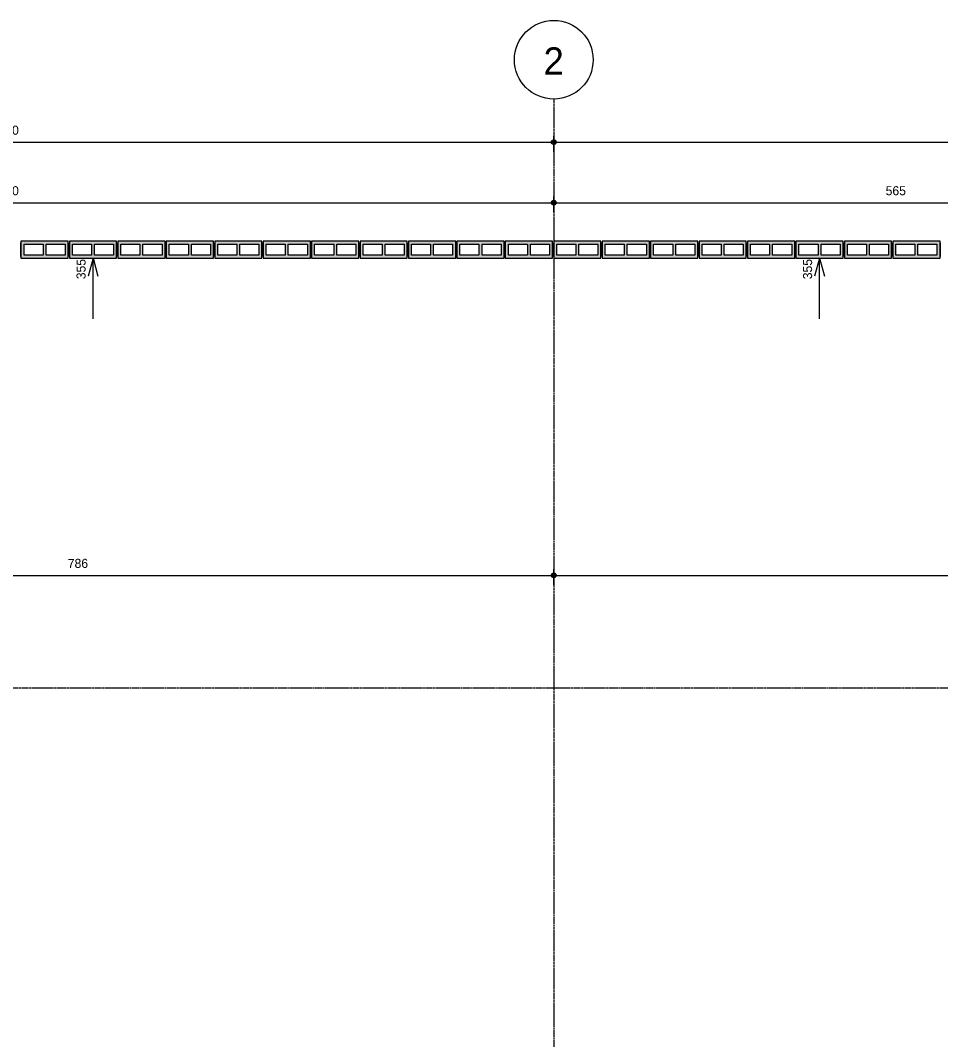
# Model space of a CAD drawing. Header units: centimetres. Extents: x 170 to 14001, y -2277 to 8860.
# Drawn here: x 12450 to 13210, y 145 to 987 of the extents above; entities that cross this region are included whole.
import ezdxf

# ---------------------------------------------------------------- set-up
doc = ezdxf.new("R2010")
doc.units = ezdxf.units.CM
doc.linetypes.add('Linha de eixo', pattern=[2.2225, 1.27, -0.3175, 0.3175, -0.3175])
doc.layers.add('A-ANNO-DIMS-1', color=1, linetype='Continuous', lineweight=9, true_color=0xff0000)
doc.layers.add('S-BEAM-3', color=9, linetype='Continuous', lineweight=9, true_color=0xc0c0c0)
for name, color, linetype, lineweight in [('A-ANNO-DIMS-50', 7, 'Continuous', 9), ('A-DETL-GENF', 7, 'Continuous', 9), ('S-BEAM', 7, 'Continuous', 9), ('S-BEAM-2', 7, 'Continuous', 13), ('S-GRID-1', 7, 'Linha de eixo', 9), ('S-GRID-IDEN', 7, 'Continuous', 9)]:
    doc.layers.add(name, color=color, linetype=linetype, lineweight=lineweight)
doc.styles.add('Bahnschrift_11', font='', dxfattribs={"height": 22.5})
doc.styles.add('Bahnschrift_12', font='', dxfattribs={"height": 7.5})
doc.styles.get('Bahnschrift_11').set_extended_font_data('Bahnschrift')
doc.styles.get('Bahnschrift_12').set_extended_font_data('Bahnschrift')
doc.dimstyles.new('COTA_ACUMULADA', dxfattribs={"dimscale": 30.48, "dimtxt": 8.33133, "dimasz": 0.049213, "dimexe": 0, "dimexo": 0.0625, "dimgap": 0.131234, "dimtad": 0, "dimjust": 2, "dimdec": 0, "dimzin": 0, "dimdsep": 46, "dimtxsty": 'Bahnschrift_12', "dimblk1": 'NONE', "dimblk2": 'OPEN30', "dimsah": 1, "dimcen": 0.09, "dimse1": 1, "dimsd1": 1, "dimazin": 0, "dimtfac": 1, "dimtdec": 4, "dimtix": 1, "dimtmove": 2, "dimatfit": 3, "dimfxl": 0, "dimfxlon": 1, "dimtvp": 1, "dimtolj": 1, "dimtzin": 0, "dimarcsym": 2})
doc.dimstyles.new('Linear_-_2_mm_Arial', dxfattribs={"dimscale": 30.48, "dimtxt": 8.33133, "dimasz": 0.393701, "dimexe": 0.164042, "dimexo": 0.328084, "dimgap": 0.131234, "dimtad": 1, "dimdec": 0, "dimzin": 0, "dimdsep": 46, "dimtxsty": 'Bahnschrift_12', "dimblk1": 'DOTSMALL', "dimblk2": 'DOTSMALL', "dimsah": 1, "dimcen": 0.09, "dimdle": 0.164042, "dimazin": 0, "dimtfac": 1, "dimtdec": 4, "dimtix": 1, "dimtmove": 0, "dimatfit": 3, "dimfxl": 1, "dimtvp": 1, "dimtolj": 1, "dimtzin": 0, "dimarcsym": 2})

# ---------------------------------------------------------------- blocks, each defined once
blk = doc.blocks.new('LEONE - BLOCO 14X39X19 - LEONE - BLOCO 14X39X19-V1-COBERTURA - MODULAÇÃO 1ª FIADA')
at = {"layer": 'S-BEAM-3'}
h = blk.add_hatch(color=256, dxfattribs=at)
h.paths.add_polyline_path([(-19.5, -7), (19.5, -7), (19.5, 7), (-19.5, 7), (-19.5, -4.5)])
h.paths.add_polyline_path([(1.25, -4.5), (1.25, 4.5), (17, 4.5), (17, -4.5)])
h.paths.add_polyline_path([(-1.25, -4.5), (-17, -4.5), (-17, 4.5), (-1.25, 4.5), (-1.25, -4.16)])
at = {"layer": 'A-DETL-GENF'}
for p, q in [((19.5, 7), (-19.5, 7)), ((-19.5, 7), (-19.5, 0)), ((-19.5, 0), (-19.5, -7)), ((-17, -4.5), (-17, 4.5)), ((-17, 4.5), (-1.25, 4.5)), ((-1.25, 4.5), (-1.25, -4.5)), ((1.25, -4.5), (1.25, 4.5)), ((1.25, 4.5), (17, 4.5)), ((17, 4.5), (17, -4.5)), ((19.5, 0), (19.5, 7)), ((19.5, -7), (19.5, 0)), ((-19.5, -7), (19.5, -7)), ((-1.25, -4.5), (-17, -4.5)), ((17, -4.5), (1.25, -4.5))]:
    blk.add_line(p, q, dxfattribs=at)
at = {"layer": 'S-BEAM-2'}
for p, q in [((-19.5, 7), (-19.5, -7)), ((19.5, 7), (-19.5, 7)), ((-19.5, 7), (-19.5, -7)), ((-19.5, -5.75), (-19.5, 5.75)), ((19.5, -7), (19.5, 7)), ((19.5, -7), (19.5, 7)), ((19.5, 5.75), (19.5, -5.75)), ((-19.5, -7), (19.5, -7))]:
    blk.add_line(p, q, dxfattribs=at)
at = {"layer": 'S-BEAM-3'}
for p, q in [((-17, 4.5), (-1.25, 4.5)), ((-17, -4.5), (-17, 4.5)), ((-1.25, 4.5), (-1.25, -4.5)), ((1.25, 4.5), (17, 4.5)), ((1.25, -4.5), (1.25, 4.5)), ((17, 4.5), (17, -4.5)), ((-1.25, -4.5), (-17, -4.5)), ((17, -4.5), (1.25, -4.5))]:
    blk.add_line(p, q, dxfattribs=at)
blk = doc.blocks.new('LEONE - BLOCO 14X39X19 - LEONE - BLOCO 14X39X19-554799-COBERTURA - MODULAÇÃO 1ª FIADA')
at = {"layer": 'S-BEAM-3'}
h = blk.add_hatch(color=256, dxfattribs=at)
h.paths.add_polyline_path([(-13.95, -7), (19.5, -7), (19.5, 7), (-19.5, 7), (-19.5, -7)])
h.paths.add_polyline_path([(-13.95, -4.5), (-17, -4.5), (-17, 4.5), (-1.25, 4.5), (-1.25, -4.5)])
h.paths.add_polyline_path([(1.25, -4.5), (1.25, 4.5), (17, 4.5), (17, -4.5)])
at = {"layer": 'A-DETL-GENF'}
for p, q in [((19.5, 7), (-19.5, 7)), ((-19.5, 7), (-19.5, 0)), ((-19.5, 0), (-19.5, -7)), ((-17, -4.5), (-17, 4.5)), ((-17, 4.5), (-1.25, 4.5)), ((-1.25, 4.5), (-1.25, -4.5)), ((1.25, -4.5), (1.25, 4.5)), ((1.25, 4.5), (17, 4.5)), ((17, 4.5), (17, -4.5)), ((19.5, 0), (19.5, 7)), ((19.5, -7), (19.5, 0)), ((-19.5, -7), (19.5, -7)), ((-1.25, -4.5), (-17, -4.5)), ((17, -4.5), (1.25, -4.5))]:
    blk.add_line(p, q, dxfattribs=at)
at = {"layer": 'S-BEAM-2'}
for p, q in [((-19.5, 7), (-19.5, -7)), ((19.5, 7), (-19.5, 7)), ((-19.5, 7), (-19.5, -7)), ((-19.5, -5.75), (-19.5, 5.75)), ((19.5, -7), (19.5, 7)), ((19.5, -7), (19.5, 7)), ((19.5, 5.75), (19.5, -5.75)), ((-19.5, -7), (19.5, -7))]:
    blk.add_line(p, q, dxfattribs=at)
at = {"layer": 'S-BEAM-3'}
for p, q in [((-17, 4.5), (-1.25, 4.5)), ((-17, -4.5), (-17, 4.5)), ((-1.25, 4.5), (-1.25, -4.5)), ((1.25, 4.5), (17, 4.5)), ((1.25, -4.5), (1.25, 4.5)), ((17, 4.5), (17, -4.5)), ((-1.25, -4.5), (-17, -4.5)), ((17, -4.5), (1.25, -4.5))]:
    blk.add_line(p, q, dxfattribs=at)
blk = doc.blocks.new('Eixo - M_Cabeça da grade - Círculo-45800-COBERTURA - MODULAÇÃO 1ª FIADA')
at = {"layer": 'S-GRID-IDEN'}
blk.add_circle((0, 0), 0.65, dxfattribs=at)
blk = doc.blocks.new('DIMBLOCK5-COBERTURA - MODULAÇÃO 1ª FIADA')
at = {"layer": 'A-ANNO-DIMS-50', "lineweight": 35, "true_color": 0xff0000}
h = blk.add_hatch(color=1, dxfattribs=at)
edge = h.paths.add_edge_path()
edge.add_arc((11990.73, 836.05), 1.5, 0, 360)
h = blk.add_hatch(color=1, dxfattribs=at)
edge = h.paths.add_edge_path()
edge.add_arc((12890.73, 836.05), 1.5, 0, 360)
at = {"layer": 'A-ANNO-DIMS-50', "color": 1, "true_color": 0xff0000}
for p, q in [((11990.73, 828.17), (11990.73, 841.05)), ((11990.73, 836.05), (12890.73, 836.05)), ((11990.73, 836.05), (11990.73, 828.17)), ((12890.73, 828.17), (12890.73, 841.05)), ((12890.73, 836.05), (12890.73, 828.17))]:
    blk.add_line(p, q, dxfattribs=at)
at = {"layer": 'A-ANNO-DIMS-50', "color": 1, "lineweight": 35, "true_color": 0xff0000}
for centre in [(11990.73, 836.05), (12890.73, 836.05)]:
    blk.add_circle(centre, 1.5, dxfattribs=at)
at = {"layer": 'A-ANNO-DIMS-50', "color": 0, "insert": (12432.21, 849.69), "char_height": 7.5, "width": 20.4496, "attachment_point": 1, "line_spacing_factor": 1.009858, "style": 'Bahnschrift_12'}
blk.add_mtext('900', dxfattribs=at)
blk = doc.blocks.new('_DotSmall')
at = {"color": 0, "linetype": 'ByBlock', "const_width": 0.5}
blk.add_lwpolyline([(-0.0625, 0, 1), (0.0625, 0, 1)], format="xyb", close=True, dxfattribs=at)
blk = doc.blocks.new('DIMBLOCK6-COBERTURA - MODULAÇÃO 1ª FIADA')
at = {"layer": 'A-ANNO-DIMS-50', "lineweight": 35, "true_color": 0xff0000}
h = blk.add_hatch(color=1, dxfattribs=at)
edge = h.paths.add_edge_path()
edge.add_arc((12890.73, 836.05), 1.5, 0, 360)
h = blk.add_hatch(color=1, dxfattribs=at)
edge = h.paths.add_edge_path()
edge.add_arc((13455.73, 836.05), 1.5, 0, 360)
at = {"layer": 'A-ANNO-DIMS-50', "color": 1, "true_color": 0xff0000}
for p, q in [((12890.73, 828.17), (12890.73, 841.05)), ((12890.73, 836.05), (13455.73, 836.05)), ((12890.73, 836.05), (12890.73, 828.17)), ((13455.73, 814.24), (13455.73, 841.05)), ((13455.73, 836.05), (13455.73, 814.24))]:
    blk.add_line(p, q, dxfattribs=at)
at = {"layer": 'A-ANNO-DIMS-50', "color": 1, "lineweight": 35, "true_color": 0xff0000}
for centre in [(12890.73, 836.05), (13455.73, 836.05)]:
    blk.add_circle(centre, 1.5, dxfattribs=at)
at = {"layer": 'A-ANNO-DIMS-50', "color": 0, "insert": (13164.84, 849.69), "char_height": 7.5, "width": 20.1467, "attachment_point": 1, "line_spacing_factor": 1.009858, "style": 'Bahnschrift_12'}
blk.add_mtext('565', dxfattribs=at)
blk = doc.blocks.new('DIMBLOCK11-COBERTURA - MODULAÇÃO 1ª FIADA')
at = {"layer": 'A-ANNO-DIMS-50', "lineweight": 35, "true_color": 0xff0000}
h = blk.add_hatch(color=1, dxfattribs=at)
edge = h.paths.add_edge_path()
edge.add_arc((11990.73, 886.05), 1.5, 0, 360)
h = blk.add_hatch(color=1, dxfattribs=at)
edge = h.paths.add_edge_path()
edge.add_arc((12890.73, 886.05), 1.5, 0, 360)
at = {"layer": 'A-ANNO-DIMS-50', "color": 1, "true_color": 0xff0000}
for p, q in [((11990.73, 878.17), (11990.73, 891.05)), ((11990.73, 886.05), (12890.73, 886.05)), ((11990.73, 886.05), (11990.73, 878.17)), ((12890.73, 878.17), (12890.73, 891.05)), ((12890.73, 886.05), (12890.73, 878.17))]:
    blk.add_line(p, q, dxfattribs=at)
at = {"layer": 'A-ANNO-DIMS-50', "color": 1, "lineweight": 35, "true_color": 0xff0000}
for centre in [(11990.73, 886.05), (12890.73, 886.05)]:
    blk.add_circle(centre, 1.5, dxfattribs=at)
at = {"layer": 'A-ANNO-DIMS-50', "color": 0, "insert": (12432.21, 899.69), "char_height": 7.5, "width": 20.4496, "attachment_point": 1, "line_spacing_factor": 1.009858, "style": 'Bahnschrift_12'}
blk.add_mtext('900', dxfattribs=at)
blk = doc.blocks.new('DIMBLOCK12-COBERTURA - MODULAÇÃO 1ª FIADA')
at = {"layer": 'A-ANNO-DIMS-50', "lineweight": 35, "true_color": 0xff0000}
h = blk.add_hatch(color=1, dxfattribs=at)
edge = h.paths.add_edge_path()
edge.add_arc((12890.73, 886.05), 1.5, 0, 360)
h = blk.add_hatch(color=1, dxfattribs=at)
edge = h.paths.add_edge_path()
edge.add_arc((13804.73, 886.05), 1.5, 0, 360)
at = {"layer": 'A-ANNO-DIMS-50', "color": 1, "true_color": 0xff0000}
for p, q in [((12890.73, 878.17), (12890.73, 891.05)), ((12890.73, 886.05), (13809.73, 886.05)), ((12890.73, 886.05), (12890.73, 878.17)), ((13804.73, 812.99), (13804.73, 891.05)), ((13804.73, 886.05), (13804.73, 812.99))]:
    blk.add_line(p, q, dxfattribs=at)
at = {"layer": 'A-ANNO-DIMS-50', "color": 1, "lineweight": 35, "true_color": 0xff0000}
for centre in [(12890.73, 886.05), (13804.73, 886.05)]:
    blk.add_circle(centre, 1.5, dxfattribs=at)
at = {"layer": 'A-ANNO-DIMS-50', "color": 0, "insert": (13340.28, 899.69), "char_height": 7.5, "width": 17.8745, "attachment_point": 1, "line_spacing_factor": 1.009858, "style": 'Bahnschrift_12'}
blk.add_mtext('914', dxfattribs=at)
blk = doc.blocks.new('DIMBLOCK64-COBERTURA - MODULAÇÃO 1ª FIADA')
at = {"layer": 'A-ANNO-DIMS-50', "lineweight": 35, "true_color": 0xff0000}
h = blk.add_hatch(color=1, dxfattribs=at)
edge = h.paths.add_edge_path()
edge.add_arc((12104.73, 528.21), 1.5, 0, 360)
h = blk.add_hatch(color=1, dxfattribs=at)
edge = h.paths.add_edge_path()
edge.add_arc((12890.73, 528.21), 1.5, 0, 360)
at = {"layer": 'A-ANNO-DIMS-50', "color": 1, "true_color": 0xff0000}
for p, q in [((12104.73, 494.24), (12104.73, 533.21)), ((12890.73, 520.33), (12890.73, 533.21)), ((12104.73, 528.21), (12890.73, 528.21)), ((12104.73, 528.21), (12104.73, 494.24)), ((12890.73, 528.21), (12890.73, 520.33))]:
    blk.add_line(p, q, dxfattribs=at)
at = {"layer": 'A-ANNO-DIMS-50', "color": 1, "lineweight": 35, "true_color": 0xff0000}
for centre in [(12104.73, 528.21), (12890.73, 528.21)]:
    blk.add_circle(centre, 1.5, dxfattribs=at)
at = {"layer": 'A-ANNO-DIMS-50', "color": 0, "insert": (12489.4, 541.86), "char_height": 7.5, "width": 19.9952, "attachment_point": 1, "line_spacing_factor": 1.009858, "style": 'Bahnschrift_12'}
blk.add_mtext('786', dxfattribs=at)
blk = doc.blocks.new('DIMBLOCK65-COBERTURA - MODULAÇÃO 1ª FIADA')
at = {"layer": 'A-ANNO-DIMS-50', "lineweight": 35, "true_color": 0xff0000}
h = blk.add_hatch(color=1, dxfattribs=at)
edge = h.paths.add_edge_path()
edge.add_arc((12890.73, 528.21), 1.5, 0, 360)
h = blk.add_hatch(color=1, dxfattribs=at)
edge = h.paths.add_edge_path()
edge.add_arc((13790.73, 528.21), 1.5, 0, 360)
at = {"layer": 'A-ANNO-DIMS-50', "color": 1, "true_color": 0xff0000}
for p, q in [((12890.73, 520.33), (12890.73, 533.21)), ((13790.73, 520.33), (13790.73, 533.21)), ((12890.73, 528.21), (13795.73, 528.21)), ((12890.73, 528.21), (12890.73, 520.33)), ((13790.73, 528.21), (13790.73, 520.33))]:
    blk.add_line(p, q, dxfattribs=at)
at = {"layer": 'A-ANNO-DIMS-50', "color": 1, "lineweight": 35, "true_color": 0xff0000}
for centre in [(12890.73, 528.21), (13790.73, 528.21)]:
    blk.add_circle(centre, 1.5, dxfattribs=at)
at = {"layer": 'A-ANNO-DIMS-50', "color": 0, "insert": (13332.21, 541.86), "char_height": 7.5, "width": 20.4496, "attachment_point": 1, "line_spacing_factor": 1.009858, "style": 'Bahnschrift_12'}
blk.add_mtext('900', dxfattribs=at)
blk = doc.blocks.new('DIMBLOCK85-COBERTURA - MODULAÇÃO 1ª FIADA')
at = {"layer": 'A-ANNO-DIMS-50', "color": 1, "true_color": 0xff0000}
for p, q in [((12510.23, 790.24), (12506.21, 775.24)), ((12510.23, 790.24), (12514.25, 775.24)), ((12510.23, 740.24), (12510.23, 790.24)), ((12510.23, 790.24), (12510.23, 790.24)), ((12510.23, 790.24), (12510.23, 790.24))]:
    blk.add_line(p, q, dxfattribs=at)
at = {"layer": 'A-ANNO-DIMS-50', "color": 0, "insert": (12496.59, 772.83), "char_height": 7.5, "width": 20.2982, "attachment_point": 1, "rotation": 90, "line_spacing_factor": 1.009858, "style": 'Bahnschrift_12'}
blk.add_mtext('355', dxfattribs=at)
blk = doc.blocks.new('_None')
blk = doc.blocks.new('_Open30')
at = {"color": 0, "linetype": 'ByBlock', "lineweight": -2}
for p, q in [((-1, 0.27), (0, 0)), ((0, 0), (-1, -0.27)), ((0, 0), (-1, 0))]:
    blk.add_line(p, q, dxfattribs=at)
blk = doc.blocks.new('DIMBLOCK89-COBERTURA - MODULAÇÃO 1ª FIADA')
at = {"layer": 'A-ANNO-DIMS-50', "color": 1, "true_color": 0xff0000}
for p, q in [((13110.23, 790.24), (13106.21, 775.24)), ((13110.23, 790.24), (13114.25, 775.24)), ((13110.23, 740.24), (13110.23, 790.24)), ((13110.23, 790.24), (13110.23, 790.24)), ((13110.23, 790.24), (13110.23, 790.24))]:
    blk.add_line(p, q, dxfattribs=at)
at = {"layer": 'A-ANNO-DIMS-50', "color": 0, "insert": (13096.59, 772.83), "char_height": 7.5, "width": 20.2982, "attachment_point": 1, "rotation": 90, "line_spacing_factor": 1.009858, "style": 'Bahnschrift_12'}
blk.add_mtext('355', dxfattribs=at)
blk = doc.blocks.new('DIMBLOCK123-COBERTURA - MODULAÇÃO 1ª FIADA')
at = {"layer": 'A-ANNO-DIMS-50', "color": 1, "true_color": 0xff0000}
for p, q in [((13455.73, 636.01), (13440.73, 640.02)), ((13422.52, 636.01), (13455.73, 636.01)), ((13455.73, 636.01), (13440.73, 631.99)), ((13455.73, 636.01), (13455.73, 636.01)), ((13455.73, 636.01), (13455.73, 636.01))]:
    blk.add_line(p, q, dxfattribs=at)
at = {"layer": 'A-ANNO-DIMS-50', "color": 0, "insert": (13438.44, 649.65), "char_height": 7.5, "width": 20.1467, "attachment_point": 1, "line_spacing_factor": 1.009858, "style": 'Bahnschrift_12'}
blk.add_mtext('565', dxfattribs=at)
blk = doc.blocks.new('DIMBLOCK124-COBERTURA - MODULAÇÃO 1ª FIADA')
at = {"layer": 'A-ANNO-DIMS-50', "color": 1, "true_color": 0xff0000}
for p, q in [((13790.73, 636.01), (13775.73, 640.02)), ((13740.73, 636.01), (13790.73, 636.01)), ((13790.73, 636.01), (13775.73, 631.99)), ((13790.73, 636.01), (13790.73, 636.01)), ((13790.73, 636.01), (13790.73, 636.01))]:
    blk.add_line(p, q, dxfattribs=at)
at = {"layer": 'A-ANNO-DIMS-50', "color": 0, "insert": (13773.19, 649.65), "char_height": 7.5, "width": 20.4496, "attachment_point": 1, "line_spacing_factor": 1.009858, "style": 'Bahnschrift_12'}
blk.add_mtext('900', dxfattribs=at)

msp = doc.modelspace()

# ---------------------------------------------------------------- linework, layer by layer
at = {"layer": 'S-GRID-1'}
for p, q in [((12890.73, 921.64), (12890.73, -623.1)), ((10926.69, 435.24), (13936, 435.24))]:
    msp.add_line(p, q, dxfattribs=at)

# ---------------------------------------------------------------- block references
at = {"layer": 'S-BEAM'}
for name, p in [('LEONE - BLOCO 14X39X19 - LEONE - BLOCO 14X39X19-V1-COBERTURA - MODULAÇÃO 1ª FIADA', (12470.23, 797.24)), ('LEONE - BLOCO 14X39X19 - LEONE - BLOCO 14X39X19-V1-COBERTURA - MODULAÇÃO 1ª FIADA', (12510.23, 797.24)), ('LEONE - BLOCO 14X39X19 - LEONE - BLOCO 14X39X19-554799-COBERTURA - MODULAÇÃO 1ª FIADA', (12550.23, 797.24)), ('LEONE - BLOCO 14X39X19 - LEONE - BLOCO 14X39X19-554799-COBERTURA - MODULAÇÃO 1ª FIADA', (12590.23, 797.24)), ('LEONE - BLOCO 14X39X19 - LEONE - BLOCO 14X39X19-554799-COBERTURA - MODULAÇÃO 1ª FIADA', (12630.23, 797.24)), ('LEONE - BLOCO 14X39X19 - LEONE - BLOCO 14X39X19-554799-COBERTURA - MODULAÇÃO 1ª FIADA', (12670.23, 797.24)), ('LEONE - BLOCO 14X39X19 - LEONE - BLOCO 14X39X19-554799-COBERTURA - MODULAÇÃO 1ª FIADA', (12710.23, 797.24)), ('LEONE - BLOCO 14X39X19 - LEONE - BLOCO 14X39X19-554799-COBERTURA - MODULAÇÃO 1ª FIADA', (12750.23, 797.24)), ('LEONE - BLOCO 14X39X19 - LEONE - BLOCO 14X39X19-554799-COBERTURA - MODULAÇÃO 1ª FIADA', (12790.23, 797.24)), ('LEONE - BLOCO 14X39X19 - LEONE - BLOCO 14X39X19-554799-COBERTURA - MODULAÇÃO 1ª FIADA', (12830.23, 797.24)), ('LEONE - BLOCO 14X39X19 - LEONE - BLOCO 14X39X19-554799-COBERTURA - MODULAÇÃO 1ª FIADA', (12870.23, 797.24)), ('LEONE - BLOCO 14X39X19 - LEONE - BLOCO 14X39X19-554799-COBERTURA - MODULAÇÃO 1ª FIADA', (12910.23, 797.24)), ('LEONE - BLOCO 14X39X19 - LEONE - BLOCO 14X39X19-554799-COBERTURA - MODULAÇÃO 1ª FIADA', (12950.23, 797.24)), ('LEONE - BLOCO 14X39X19 - LEONE - BLOCO 14X39X19-554799-COBERTURA - MODULAÇÃO 1ª FIADA', (12990.23, 797.24)), ('LEONE - BLOCO 14X39X19 - LEONE - BLOCO 14X39X19-554799-COBERTURA - MODULAÇÃO 1ª FIADA', (13030.23, 797.24)), ('LEONE - BLOCO 14X39X19 - LEONE - BLOCO 14X39X19-554799-COBERTURA - MODULAÇÃO 1ª FIADA', (13070.23, 797.24)), ('LEONE - BLOCO 14X39X19 - LEONE - BLOCO 14X39X19-554799-COBERTURA - MODULAÇÃO 1ª FIADA', (13110.23, 797.24)), ('LEONE - BLOCO 14X39X19 - LEONE - BLOCO 14X39X19-554799-COBERTURA - MODULAÇÃO 1ª FIADA', (13150.23, 797.24)), ('LEONE - BLOCO 14X39X19 - LEONE - BLOCO 14X39X19-554799-COBERTURA - MODULAÇÃO 1ª FIADA', (13190.23, 797.24))]:
    msp.add_blockref(name, p, dxfattribs=at)
at = {"layer": 'S-GRID-IDEN', "xscale": 49.99999999999998, "yscale": 49.99999999999998, "zscale": 49.99999999999998, "rotation": 180}
msp.add_blockref('Eixo - M_Cabeça da grade - Círculo-45800-COBERTURA - MODULAÇÃO 1ª FIADA', (12890.73, 954.14), dxfattribs=at)

# ---------------------------------------------------------------- dimensions: what is measured, and where the dimension line sits
at = {"layer": 'A-ANNO-DIMS-1'}
for base, p1, p2, override, picture, middle in [((12890.73, 886.05), (11990.73, 888.17), (12890.73, 888.17), {"dimpost": '<>', "dimfxl": 900}, 'DIMBLOCK11-COBERTURA - MODULAÇÃO 1ª FIADA', (12440.73, 893.88)), ((13804.73, 886.05), (12890.73, 888.17), (13804.73, 802.99), {"dimpost": '<>', "dimfxl": 917.960203}, 'DIMBLOCK12-COBERTURA - MODULAÇÃO 1ª FIADA', (13347.73, 893.84)), ((12890.73, 836.05), (11990.73, 838.17), (12890.73, 838.17), {"dimpost": '<>', "dimfxl": 900}, 'DIMBLOCK5-COBERTURA - MODULAÇÃO 1ª FIADA', (12440.73, 843.88)), ((13455.73, 836.05), (12890.73, 838.17), (13455.73, 804.24), {"dimpost": '<>', "dimfxl": 566.017638}, 'DIMBLOCK6-COBERTURA - MODULAÇÃO 1ª FIADA', (13173.23, 843.84)), ((12890.73, 528.21), (12104.73, 484.24), (12890.73, 530.33), {"dimpost": '<>', "dimfxl": 787.350252}, 'DIMBLOCK64-COBERTURA - MODULAÇÃO 1ª FIADA', (12497.73, 536.04)), ((13790.73, 528.21), (12890.73, 530.33), (13790.73, 530.33), {"dimpost": '<>', "dimfxl": 900}, 'DIMBLOCK65-COBERTURA - MODULAÇÃO 1ª FIADA', (13340.73, 536.05))]:
    dim = msp.add_linear_dim(base=base, p1=p1, p2=p2, dimstyle='Linear_-_2_mm_Arial', override=override, dxfattribs=at)
    dim.commit()
    dim.dimension.update_dxf_attribs({"geometry": picture, "text_midpoint": middle})
for base, p1, p2, picture, middle in [((12510.23, 790.24), (12510.23, 435.24), (12510.23, 790.24), 'DIMBLOCK85-COBERTURA - MODULAÇÃO 1ª FIADA', (12501.59, 782.98)), ((13110.23, 790.24), (13110.23, 435.24), (13110.23, 790.24), 'DIMBLOCK89-COBERTURA - MODULAÇÃO 1ª FIADA', (13101.59, 782.98))]:
    dim = msp.add_linear_dim(base=base, p1=p1, p2=p2, angle=90, dimstyle='COTA_ACUMULADA', override={"dimpost": '<>', "dimfxl": 355}, dxfattribs=at)
    dim.commit()
    dim.dimension.update_dxf_attribs({"geometry": picture, "text_midpoint": middle, "dimtype": 160, "text_rotation": 90})
for base, p2, override, picture, middle in [((13455.73, 636.01), (13455.73, 636.01), {"dimpost": '<>', "dimfxl": 565}, 'DIMBLOCK123-COBERTURA - MODULAÇÃO 1ª FIADA', (13448.52, 644.65)), ((13790.73, 636.01), (13790.73, 636.01), {"dimpost": '<>', "dimfxl": 900}, 'DIMBLOCK124-COBERTURA - MODULAÇÃO 1ª FIADA', (13783.41, 644.65))]:
    dim = msp.add_linear_dim(base=base, p1=(12890.73, 636.01), p2=p2, dimstyle='COTA_ACUMULADA', override=override, dxfattribs=at)
    dim.commit()
    dim.dimension.update_dxf_attribs({"geometry": picture, "text_midpoint": middle, "dimtype": 160})

# ---------------------------------------------------------------- next in the draw order: texts
at = {"layer": 'S-GRID-IDEN', "insert": (12882.31, 964.37), "char_height": 22.5, "width": 20.0422, "attachment_point": 1, "style": 'Bahnschrift_11', "bg_fill": 3, "box_fill_scale": 1.25, "bg_fill_color": 9, "bg_fill_true_color": 13158600, "bg_fill_transparency": 0}
msp.add_mtext('2', dxfattribs=at)

doc.saveas('drawing.dxf')
